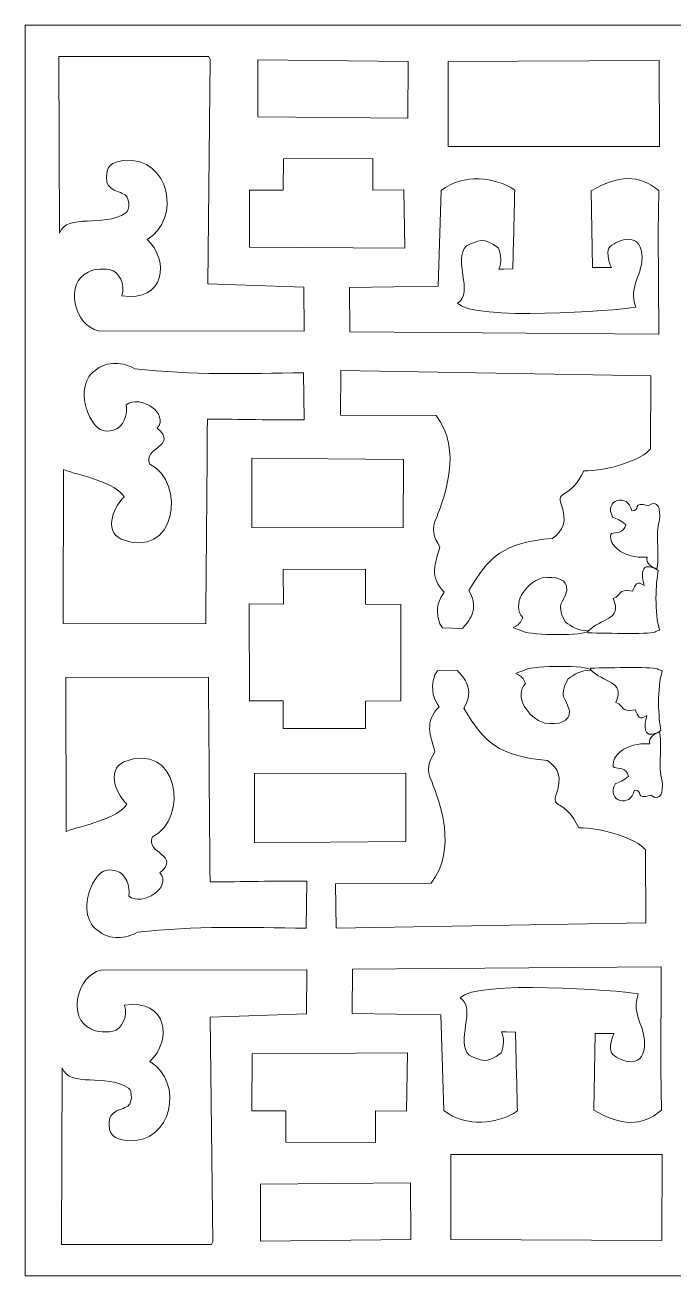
# Model space of a CAD drawing. Header units: centimetres. Extents: x 1.9 to 14.6, y 3.5 to 9.4.
# Drawn here: x 8.49 to 11.55, y 3.52 to 9.43 of the extents above; entities that cross this region are included whole.
import ezdxf

# ---------------------------------------------------------------- set-up
doc = ezdxf.new("R2010")
doc.units = ezdxf.units.CM
doc.header["$MEASUREMENT"] = 0
doc.layers.add('layer 1', color=7, linetype='Continuous')

msp = doc.modelspace()

# ---------------------------------------------------------------- linework, layer by layer
at = {"layer": 'layer 1', "color": 250, "lineweight": 9}
msp.add_open_spline([(8.48673, 9.42503), (8.48673, 9.42503), (14.61952, 9.42503), (14.61952, 9.42503), (14.61952, 9.42503), (14.61952, 9.42503), (14.61952, 3.51784), (14.61952, 3.51784), (14.61952, 3.51784), (14.61952, 3.51784), (8.48673, 3.51784), (8.48673, 3.51784), (8.48673, 3.51784), (8.48673, 3.51784), (8.48673, 9.42503), (8.48673, 9.42503)], degree=3, knots=[0, 0, 0, 0, 0.2, 0.2, 0.2, 0.2, 0.4, 0.4, 0.4, 0.4, 0.6, 0.6, 0.6, 0.6, 1, 1, 1, 1], dxfattribs=at)
at = {"layer": 'layer 1', "color": 7, "lineweight": 9}
for points, knots in [([(8.94376, 8.14618), (8.96403, 8.20404), (8.92397, 8.25668), (8.90276, 8.26491), (8.90276, 8.26491), (8.86903, 8.27799), (8.80555, 8.27348), (8.78539, 8.25753), (8.78539, 8.25753), (8.67138, 8.21152), (8.72068, 8.00389), (8.83307, 7.98088), (8.83307, 7.98088), (8.83307, 7.98088), (9.80651, 7.97949), (9.80651, 7.97949), (9.80651, 7.97949), (9.80651, 7.97949), (9.8045, 8.18658), (9.8045, 8.18658), (9.8045, 8.18658), (9.8045, 8.18658), (9.34982, 8.20338), (9.34982, 8.20338), (9.34982, 8.20338), (9.34982, 8.20338), (9.36232, 9.26387), (9.36232, 9.26387), (9.36232, 9.26387), (9.36015, 9.26801), (9.35799, 9.27215), (9.35583, 9.27629), (9.35583, 9.27629), (9.35583, 9.27629), (8.64689, 9.27624), (8.64689, 9.27624), (8.64689, 9.27624), (8.64689, 9.27624), (8.6492, 8.44186), (8.6492, 8.44186), (8.6492, 8.44186), (8.68727, 8.53976), (8.85626, 8.46523), (8.96265, 8.53799), (8.96265, 8.53799), (8.98129, 8.54918), (8.98771, 8.61675), (8.94646, 8.62987), (8.94646, 8.62987), (8.92533, 8.64204), (8.89559, 8.63829), (8.87313, 8.68217), (8.87313, 8.68217), (8.86473, 8.76608), (8.89708, 8.77746), (8.95675, 8.78611), (8.95675, 8.78611), (9.17216, 8.80127), (9.22701, 8.51025), (9.0638, 8.4116), (9.0638, 8.4116), (9.17159, 8.31424), (9.14897, 8.11536), (8.94376, 8.14618)], [0, 0, 0, 0, 0.0588235, 0.0588235, 0.0588235, 0.0588235, 0.1176471, 0.1176471, 0.1176471, 0.1176471, 0.1764706, 0.1764706, 0.1764706, 0.1764706, 0.2352941, 0.2352941, 0.2352941, 0.2352941, 0.2941176, 0.2941176, 0.2941176, 0.2941176, 0.3529412, 0.3529412, 0.3529412, 0.3529412, 0.4117647, 0.4117647, 0.4117647, 0.4117647, 0.4705882, 0.4705882, 0.4705882, 0.4705882, 0.5294118, 0.5294118, 0.5294118, 0.5294118, 0.5882353, 0.5882353, 0.5882353, 0.5882353, 0.6470588, 0.6470588, 0.6470588, 0.6470588, 0.7058824, 0.7058824, 0.7058824, 0.7058824, 0.7647059, 0.7647059, 0.7647059, 0.7647059, 0.8235294, 0.8235294, 0.8235294, 0.8235294, 0.8823529, 0.8823529, 0.8823529, 0.8823529, 1, 1, 1, 1]), ([(9.58716, 9.26099), (9.58716, 9.26099), (9.58675, 8.99182), (9.58675, 8.99182), (9.58675, 8.99182), (9.58675, 8.99182), (10.29579, 8.98561), (10.29579, 8.98561), (10.29579, 8.98561), (10.29579, 8.98561), (10.29756, 9.25346), (10.29756, 9.25346), (10.29756, 9.25346), (10.29756, 9.25346), (9.58716, 9.26099), (9.58716, 9.26099)], [0, 0, 0, 0, 0.2, 0.2, 0.2, 0.2, 0.4, 0.4, 0.4, 0.4, 0.6, 0.6, 0.6, 0.6, 1, 1, 1, 1]), ([(10.48552, 9.25247), (10.48552, 9.25247), (10.48667, 8.85136), (10.48667, 8.85136), (10.48667, 8.85136), (10.48667, 8.85136), (11.48482, 8.85103), (11.48482, 8.85103), (11.48482, 8.85103), (11.48482, 8.85103), (11.48295, 9.25768), (11.48295, 9.25768), (11.48295, 9.25768), (11.48295, 9.25768), (10.48552, 9.25247), (10.48552, 9.25247)], [0, 0, 0, 0, 0.2, 0.2, 0.2, 0.2, 0.4, 0.4, 0.4, 0.4, 0.6, 0.6, 0.6, 0.6, 1, 1, 1, 1]), ([(10.28164, 8.37053), (10.28164, 8.37053), (10.27673, 8.64649), (10.27673, 8.64649), (10.27673, 8.64649), (10.27673, 8.64649), (10.12991, 8.64588), (10.12991, 8.64588), (10.12991, 8.64588), (10.12991, 8.64588), (10.1298, 8.79445), (10.1298, 8.79445), (10.1298, 8.79445), (10.1298, 8.79445), (9.7073, 8.79255), (9.7073, 8.79255), (9.7073, 8.79255), (9.7073, 8.79255), (9.70603, 8.64591), (9.70603, 8.64591), (9.70603, 8.64591), (9.70603, 8.64591), (9.5467, 8.64591), (9.5467, 8.64591), (9.5467, 8.64591), (9.5467, 8.64591), (9.54726, 8.37664), (9.54726, 8.37664), (9.54726, 8.37664), (9.54726, 8.37664), (10.28164, 8.37053), (10.28164, 8.37053)], [0, 0, 0, 0, 0.1111111, 0.1111111, 0.1111111, 0.1111111, 0.2222222, 0.2222222, 0.2222222, 0.2222222, 0.3333333, 0.3333333, 0.3333333, 0.3333333, 0.4444444, 0.4444444, 0.4444444, 0.4444444, 0.5555556, 0.5555556, 0.5555556, 0.5555556, 0.6666667, 0.6666667, 0.6666667, 0.6666667, 0.7777778, 0.7777778, 0.7777778, 0.7777778, 1, 1, 1, 1]), ([(10.45344, 8.6437), (10.45344, 8.6437), (10.4385, 8.19212), (10.4385, 8.19212), (10.4385, 8.19212), (10.4385, 8.19212), (10.02055, 8.18541), (10.02055, 8.18541), (10.02055, 8.18541), (10.02055, 8.18541), (10.02117, 7.97689), (10.02117, 7.97689), (10.02117, 7.97689), (10.02117, 7.97689), (11.48085, 7.96525), (11.48085, 7.96525), (11.48085, 7.96525), (11.48085, 7.96525), (11.47853, 8.44829), (11.47853, 8.44829), (11.47853, 8.44829), (11.47853, 8.44829), (11.48135, 8.64283), (11.48135, 8.64283), (11.48135, 8.64283), (11.38539, 8.72188), (11.29205, 8.71635), (11.16183, 8.64211), (11.16183, 8.64211), (11.16183, 8.64211), (11.16785, 8.27965), (11.16785, 8.27965), (11.16785, 8.27965), (11.16785, 8.27965), (11.25734, 8.28011), (11.25734, 8.28011), (11.25734, 8.28011), (11.242, 8.31113), (11.23204, 8.36433), (11.25178, 8.3794), (11.25178, 8.3794), (11.29325, 8.41536), (11.3918, 8.44479), (11.40126, 8.34515), (11.40126, 8.34515), (11.41071, 8.24552), (11.33504, 8.19668), (11.37212, 8.0923), (11.37212, 8.0923), (11.27742, 8.07649), (10.60374, 8.02525), (10.53092, 8.11147), (10.53092, 8.11147), (10.60985, 8.16146), (10.50546, 8.3194), (10.57271, 8.38183), (10.57271, 8.38183), (10.62785, 8.40759), (10.65446, 8.42609), (10.72453, 8.371), (10.72453, 8.371), (10.73543, 8.33803), (10.74104, 8.30505), (10.72559, 8.27207), (10.72559, 8.27207), (10.72768, 8.27211), (10.74556, 8.27213), (10.74765, 8.27217), (10.74765, 8.27217), (10.74765, 8.27217), (10.79154, 8.27295), (10.79154, 8.27295), (10.79154, 8.27295), (10.79466, 8.39727), (10.79777, 8.52158), (10.80088, 8.6459), (10.80088, 8.6459), (10.70526, 8.70857), (10.55962, 8.72503), (10.45344, 8.6437)], [0, 0, 0, 0, 0.047619, 0.047619, 0.047619, 0.047619, 0.0952381, 0.0952381, 0.0952381, 0.0952381, 0.1428571, 0.1428571, 0.1428571, 0.1428571, 0.1904762, 0.1904762, 0.1904762, 0.1904762, 0.2380952, 0.2380952, 0.2380952, 0.2380952, 0.2857143, 0.2857143, 0.2857143, 0.2857143, 0.3333333, 0.3333333, 0.3333333, 0.3333333, 0.3809524, 0.3809524, 0.3809524, 0.3809524, 0.4285714, 0.4285714, 0.4285714, 0.4285714, 0.4761905, 0.4761905, 0.4761905, 0.4761905, 0.5238095, 0.5238095, 0.5238095, 0.5238095, 0.5714286, 0.5714286, 0.5714286, 0.5714286, 0.6190476, 0.6190476, 0.6190476, 0.6190476, 0.6666667, 0.6666667, 0.6666667, 0.6666667, 0.7142857, 0.7142857, 0.7142857, 0.7142857, 0.7619048, 0.7619048, 0.7619048, 0.7619048, 0.8095238, 0.8095238, 0.8095238, 0.8095238, 0.8571429, 0.8571429, 0.8571429, 0.8571429, 0.9047619, 0.9047619, 0.9047619, 0.9047619, 1, 1, 1, 1]), ([(8.81166, 7.78931), (8.78398, 7.76948), (8.73517, 7.69532), (8.79356, 7.57299), (8.79356, 7.57299), (8.82469, 7.51292), (8.85592, 7.49961), (8.90405, 7.51129), (8.90405, 7.51129), (8.95218, 7.52297), (8.97329, 7.58671), (8.96475, 7.63189), (8.96475, 7.63189), (9.03069, 7.68225), (9.17143, 7.58922), (9.111, 7.52157), (9.111, 7.52157), (9.21457, 7.4363), (9.04089, 7.43069), (9.07639, 7.35156), (9.07639, 7.35156), (9.25169, 7.26744), (9.19899, 6.89329), (8.94173, 6.99784), (8.94173, 6.99784), (8.85134, 7.03639), (8.91511, 7.16548), (8.95501, 7.19527), (8.95501, 7.19527), (8.92183, 7.26487), (8.74202, 7.2985), (8.66906, 7.32549), (8.66906, 7.32549), (8.66906, 7.32549), (8.66746, 6.59833), (8.66746, 6.59833), (8.66746, 6.59833), (8.66746, 6.59833), (9.34075, 6.59713), (9.34075, 6.59713), (9.34075, 6.59713), (9.3434, 6.91921), (9.34602, 7.24137), (9.34865, 7.56343), (9.34865, 7.56343), (9.50178, 7.5649), (9.65447, 7.55831), (9.8065, 7.56101), (9.8065, 7.56101), (9.8065, 7.56101), (9.80273, 7.7832), (9.80273, 7.7832), (9.80273, 7.7832), (9.53243, 7.77839), (9.27677, 7.77137), (9.00563, 7.80201), (9.00563, 7.80201), (8.95187, 7.83041), (8.87898, 7.84562), (8.81166, 7.78931)], [0, 0, 0, 0, 0.0625, 0.0625, 0.0625, 0.0625, 0.125, 0.125, 0.125, 0.125, 0.1875, 0.1875, 0.1875, 0.1875, 0.25, 0.25, 0.25, 0.25, 0.3125, 0.3125, 0.3125, 0.3125, 0.375, 0.375, 0.375, 0.375, 0.4375, 0.4375, 0.4375, 0.4375, 0.5, 0.5, 0.5, 0.5, 0.5625, 0.5625, 0.5625, 0.5625, 0.625, 0.625, 0.625, 0.625, 0.6875, 0.6875, 0.6875, 0.6875, 0.75, 0.75, 0.75, 0.75, 0.8125, 0.8125, 0.8125, 0.8125, 0.875, 0.875, 0.875, 0.875, 1, 1, 1, 1]), ([(9.97967, 7.79303), (9.97967, 7.79303), (9.97724, 7.58333), (9.97724, 7.58333), (9.97724, 7.58333), (9.97724, 7.58333), (10.42912, 7.58144), (10.42912, 7.58144), (10.42912, 7.58144), (10.55448, 7.41558), (10.46952, 7.20293), (10.43187, 7.10041), (10.43187, 7.10041), (10.40474, 7.04296), (10.4171, 7.00862), (10.44721, 6.96102), (10.44721, 6.96102), (10.42522, 6.88256), (10.39575, 6.81861), (10.4668, 6.74754), (10.4668, 6.74754), (10.44631, 6.71455), (10.4212, 6.67749), (10.4464, 6.59678), (10.4464, 6.59678), (10.4464, 6.59678), (10.45927, 6.57818), (10.45927, 6.57818), (10.45927, 6.57818), (10.45927, 6.57818), (10.55314, 6.5759), (10.55314, 6.5759), (10.55314, 6.5759), (10.58, 6.60756), (10.63886, 6.66273), (10.58379, 6.7543), (10.58379, 6.7543), (10.6786, 6.91517), (10.74592, 6.98098), (10.97848, 7.00104), (10.97848, 7.00104), (11.02942, 7.03812), (11.05171, 7.07415), (11.01709, 7.17195), (11.01709, 7.17195), (11.00463, 7.22864), (11.06277, 7.18639), (11.1266, 7.31992), (11.1266, 7.31992), (11.23593, 7.31759), (11.40058, 7.37002), (11.44175, 7.42381), (11.44175, 7.42381), (11.44171, 7.4259), (11.44168, 7.42799), (11.44164, 7.43008), (11.44164, 7.43008), (11.44164, 7.43008), (11.44347, 7.76849), (11.44347, 7.76849), (11.44347, 7.76849), (11.44347, 7.76849), (9.97967, 7.79303), (9.97967, 7.79303)], [0, 0, 0, 0, 0.0588235, 0.0588235, 0.0588235, 0.0588235, 0.1176471, 0.1176471, 0.1176471, 0.1176471, 0.1764706, 0.1764706, 0.1764706, 0.1764706, 0.2352941, 0.2352941, 0.2352941, 0.2352941, 0.2941176, 0.2941176, 0.2941176, 0.2941176, 0.3529412, 0.3529412, 0.3529412, 0.3529412, 0.4117647, 0.4117647, 0.4117647, 0.4117647, 0.4705882, 0.4705882, 0.4705882, 0.4705882, 0.5294118, 0.5294118, 0.5294118, 0.5294118, 0.5882353, 0.5882353, 0.5882353, 0.5882353, 0.6470588, 0.6470588, 0.6470588, 0.6470588, 0.7058824, 0.7058824, 0.7058824, 0.7058824, 0.7647059, 0.7647059, 0.7647059, 0.7647059, 0.8235294, 0.8235294, 0.8235294, 0.8235294, 0.8823529, 0.8823529, 0.8823529, 0.8823529, 1, 1, 1, 1]), ([(9.55898, 7.37897), (9.55898, 7.37897), (9.5585, 7.05272), (9.5585, 7.05272), (9.5585, 7.05272), (9.5585, 7.05272), (10.27393, 7.05094), (10.27393, 7.05094), (10.27393, 7.05094), (10.27393, 7.05094), (10.2743, 7.37287), (10.2743, 7.37287), (10.2743, 7.37287), (10.2743, 7.37287), (9.55898, 7.37897), (9.55898, 7.37897)], [0, 0, 0, 0, 0.2, 0.2, 0.2, 0.2, 0.4, 0.4, 0.4, 0.4, 0.6, 0.6, 0.6, 0.6, 1, 1, 1, 1]), ([(11.43127, 7.15497), (11.35346, 7.18038), (11.39762, 7.12715), (11.35362, 7.13099), (11.35362, 7.13099), (11.33852, 7.21644), (11.21626, 7.18581), (11.26425, 7.09939), (11.26425, 7.09939), (11.28324, 7.09505), (11.30111, 7.08586), (11.32521, 7.06604), (11.32521, 7.06604), (11.31593, 7.02308), (11.27678, 7.02834), (11.25833, 7.02409), (11.25833, 7.02409), (11.24991, 7.02216), (11.25209, 7.00541), (11.25953, 6.98118), (11.25953, 6.98118), (11.27079, 6.96537), (11.30292, 6.9058), (11.42641, 6.91253), (11.42641, 6.91253), (11.41842, 6.88199), (11.44837, 6.86474), (11.47279, 6.85572), (11.47279, 6.85572), (11.48718, 6.95169), (11.46178, 7.01165), (11.48535, 7.08782), (11.48535, 7.08782), (11.48926, 7.13801), (11.47967, 7.18811), (11.43127, 7.15497)], [0, 0, 0, 0, 0.1, 0.1, 0.1, 0.1, 0.2, 0.2, 0.2, 0.2, 0.3, 0.3, 0.3, 0.3, 0.4, 0.4, 0.4, 0.4, 0.5, 0.5, 0.5, 0.5, 0.6, 0.6, 0.6, 0.6, 0.7, 0.7, 0.7, 0.7, 0.8, 0.8, 0.8, 0.8, 1, 1, 1, 1]), ([(9.70649, 6.85446), (9.70649, 6.85446), (9.708, 6.69055), (9.708, 6.69055), (9.708, 6.69055), (9.708, 6.69055), (9.54608, 6.69199), (9.54608, 6.69199), (9.54608, 6.69199), (9.54608, 6.69199), (9.54669, 6.2338), (9.54669, 6.2338), (9.54669, 6.2338), (9.54669, 6.2338), (9.70617, 6.23379), (9.70617, 6.23379), (9.70617, 6.23379), (9.70617, 6.23379), (9.70714, 6.10259), (9.70714, 6.10259), (9.70714, 6.10259), (9.70714, 6.10259), (10.09614, 6.1024), (10.09614, 6.1024), (10.09614, 6.1024), (10.09614, 6.1024), (10.09622, 6.23215), (10.09622, 6.23215), (10.09622, 6.23215), (10.09622, 6.23215), (10.26302, 6.23449), (10.26302, 6.23449), (10.26302, 6.23449), (10.26302, 6.23449), (10.26262, 6.68937), (10.26262, 6.68937), (10.26262, 6.68937), (10.26262, 6.68937), (10.09631, 6.68957), (10.09631, 6.68957), (10.09631, 6.68957), (10.09631, 6.68957), (10.09529, 6.85524), (10.09529, 6.85524), (10.09529, 6.85524), (10.09529, 6.85524), (9.70649, 6.85446), (9.70649, 6.85446)], [0, 0, 0, 0, 0.0769231, 0.0769231, 0.0769231, 0.0769231, 0.1538462, 0.1538462, 0.1538462, 0.1538462, 0.2307692, 0.2307692, 0.2307692, 0.2307692, 0.3076923, 0.3076923, 0.3076923, 0.3076923, 0.3846154, 0.3846154, 0.3846154, 0.3846154, 0.4615385, 0.4615385, 0.4615385, 0.4615385, 0.5384615, 0.5384615, 0.5384615, 0.5384615, 0.6153846, 0.6153846, 0.6153846, 0.6153846, 0.6923077, 0.6923077, 0.6923077, 0.6923077, 0.7692308, 0.7692308, 0.7692308, 0.7692308, 0.8461538, 0.8461538, 0.8461538, 0.8461538, 1, 1, 1, 1]), ([(11.41277, 6.77829), (11.37741, 6.80231), (11.37046, 6.7831), (11.35662, 6.75174), (11.35662, 6.75174), (11.28282, 6.76446), (11.31033, 6.73215), (11.26579, 6.71773), (11.26579, 6.71773), (11.31226, 6.61102), (11.20386, 6.62604), (11.14661, 6.5609), (11.14661, 6.5609), (11.14661, 6.55881), (11.14661, 6.55672), (11.14661, 6.55463), (11.14661, 6.55463), (11.24134, 6.5535), (11.45997, 6.54639), (11.46653, 6.5609), (11.46653, 6.5609), (11.47279, 6.56299), (11.47906, 6.56508), (11.48535, 6.56718), (11.48535, 6.56718), (11.45974, 6.64801), (11.46672, 6.79249), (11.47906, 6.84946), (11.47906, 6.84946), (11.39101, 6.90244), (11.39931, 6.82519), (11.41277, 6.77829)], [0, 0, 0, 0, 0.1111111, 0.1111111, 0.1111111, 0.1111111, 0.2222222, 0.2222222, 0.2222222, 0.2222222, 0.3333333, 0.3333333, 0.3333333, 0.3333333, 0.4444444, 0.4444444, 0.4444444, 0.4444444, 0.5555556, 0.5555556, 0.5555556, 0.5555556, 0.6666667, 0.6666667, 0.6666667, 0.6666667, 0.7777778, 0.7777778, 0.7777778, 0.7777778, 1, 1, 1, 1]), ([(10.92972, 6.81445), (10.84935, 6.7905), (10.78333, 6.6857), (10.83924, 6.62694), (10.83924, 6.62694), (10.82236, 6.59189), (10.8103, 6.58801), (10.7937, 6.57972), (10.7937, 6.57972), (10.79997, 6.57554), (10.83361, 6.56591), (10.83988, 6.56173), (10.83988, 6.56173), (10.88037, 6.54314), (11.13336, 6.53861), (11.14956, 6.56422), (11.14956, 6.56422), (11.0989, 6.56443), (11.06961, 6.58624), (11.03997, 6.60481), (11.03997, 6.60481), (10.99031, 6.69875), (11.03166, 6.68919), (11.04624, 6.75536), (11.04624, 6.75536), (11.05064, 6.81203), (10.99569, 6.82214), (10.92972, 6.81445)], [0, 0, 0, 0, 0.125, 0.125, 0.125, 0.125, 0.25, 0.25, 0.25, 0.25, 0.375, 0.375, 0.375, 0.375, 0.5, 0.5, 0.5, 0.5, 0.625, 0.625, 0.625, 0.625, 0.75, 0.75, 0.75, 0.75, 1, 1, 1, 1]), ([(10.94216, 6.12843), (10.86179, 6.15238), (10.79576, 6.25717), (10.85168, 6.31594), (10.85168, 6.31594), (10.8348, 6.35099), (10.82273, 6.35487), (10.80614, 6.36315), (10.80614, 6.36315), (10.8124, 6.36733), (10.84605, 6.37697), (10.85232, 6.38115), (10.85232, 6.38115), (10.89281, 6.39973), (11.14579, 6.40427), (11.16199, 6.37866), (11.16199, 6.37866), (11.11134, 6.37845), (11.08205, 6.35663), (11.05241, 6.33806), (11.05241, 6.33806), (11.00275, 6.24413), (11.04409, 6.25369), (11.05868, 6.18752), (11.05868, 6.18752), (11.06308, 6.13084), (11.00813, 6.12073), (10.94216, 6.12843)], [0, 0, 0, 0, 0.125, 0.125, 0.125, 0.125, 0.25, 0.25, 0.25, 0.25, 0.375, 0.375, 0.375, 0.375, 0.5, 0.5, 0.5, 0.5, 0.625, 0.625, 0.625, 0.625, 0.75, 0.75, 0.75, 0.75, 1, 1, 1, 1]), ([(11.42521, 6.16459), (11.38984, 6.14056), (11.38289, 6.15977), (11.36905, 6.19113), (11.36905, 6.19113), (11.29526, 6.17842), (11.32277, 6.21072), (11.27823, 6.22514), (11.27823, 6.22514), (11.32469, 6.33185), (11.2163, 6.31684), (11.15904, 6.38198), (11.15904, 6.38198), (11.15904, 6.38407), (11.15904, 6.38616), (11.15904, 6.38825), (11.15904, 6.38825), (11.25378, 6.38937), (11.47241, 6.39649), (11.47896, 6.38198), (11.47896, 6.38198), (11.48523, 6.37989), (11.4915, 6.3778), (11.49778, 6.37569), (11.49778, 6.37569), (11.47217, 6.29486), (11.47915, 6.15039), (11.4915, 6.09342), (11.4915, 6.09342), (11.40345, 6.04044), (11.41175, 6.11768), (11.42521, 6.16459)], [0, 0, 0, 0, 0.1111111, 0.1111111, 0.1111111, 0.1111111, 0.2222222, 0.2222222, 0.2222222, 0.2222222, 0.3333333, 0.3333333, 0.3333333, 0.3333333, 0.4444444, 0.4444444, 0.4444444, 0.4444444, 0.5555556, 0.5555556, 0.5555556, 0.5555556, 0.6666667, 0.6666667, 0.6666667, 0.6666667, 0.7777778, 0.7777778, 0.7777778, 0.7777778, 1, 1, 1, 1]), ([(8.8241, 5.15356), (8.79642, 5.1734), (8.74761, 5.24755), (8.80599, 5.36988), (8.80599, 5.36988), (8.83712, 5.42996), (8.86835, 5.44326), (8.91648, 5.43158), (8.91648, 5.43158), (8.96461, 5.41991), (8.98573, 5.35616), (8.97719, 5.31099), (8.97719, 5.31099), (9.04313, 5.26063), (9.18387, 5.35366), (9.12344, 5.4213), (9.12344, 5.4213), (9.22701, 5.50658), (9.05333, 5.51219), (9.08883, 5.59132), (9.08883, 5.59132), (9.26412, 5.67543), (9.21143, 6.04958), (8.95417, 5.94503), (8.95417, 5.94503), (8.86377, 5.90648), (8.92754, 5.7774), (8.96745, 5.74761), (8.96745, 5.74761), (8.93427, 5.67801), (8.75446, 5.64437), (8.6815, 5.61739), (8.6815, 5.61739), (8.6815, 5.61739), (8.67989, 6.34454), (8.67989, 6.34454), (8.67989, 6.34454), (8.67989, 6.34454), (9.35319, 6.34574), (9.35319, 6.34574), (9.35319, 6.34574), (9.35583, 6.02366), (9.35846, 5.7015), (9.36109, 5.37944), (9.36109, 5.37944), (9.51421, 5.37798), (9.6669, 5.38457), (9.81894, 5.38186), (9.81894, 5.38186), (9.81894, 5.38186), (9.81516, 5.15967), (9.81516, 5.15967), (9.81516, 5.15967), (9.54486, 5.16448), (9.2892, 5.17151), (9.01807, 5.14086), (9.01807, 5.14086), (8.9643, 5.11247), (8.89141, 5.09725), (8.8241, 5.15356)], [0, 0, 0, 0, 0.0625, 0.0625, 0.0625, 0.0625, 0.125, 0.125, 0.125, 0.125, 0.1875, 0.1875, 0.1875, 0.1875, 0.25, 0.25, 0.25, 0.25, 0.3125, 0.3125, 0.3125, 0.3125, 0.375, 0.375, 0.375, 0.375, 0.4375, 0.4375, 0.4375, 0.4375, 0.5, 0.5, 0.5, 0.5, 0.5625, 0.5625, 0.5625, 0.5625, 0.625, 0.625, 0.625, 0.625, 0.6875, 0.6875, 0.6875, 0.6875, 0.75, 0.75, 0.75, 0.75, 0.8125, 0.8125, 0.8125, 0.8125, 0.875, 0.875, 0.875, 0.875, 1, 1, 1, 1]), ([(9.95623, 5.16042), (9.95623, 5.16042), (9.95379, 5.37012), (9.95379, 5.37012), (9.95379, 5.37012), (9.95379, 5.37012), (10.40567, 5.37201), (10.40567, 5.37201), (10.40567, 5.37201), (10.53103, 5.53787), (10.44607, 5.75052), (10.40842, 5.85304), (10.40842, 5.85304), (10.3813, 5.91049), (10.39366, 5.94484), (10.42377, 5.99243), (10.42377, 5.99243), (10.40177, 6.07089), (10.3723, 6.13485), (10.44335, 6.20592), (10.44335, 6.20592), (10.42286, 6.23891), (10.39776, 6.27597), (10.42296, 6.35667), (10.42296, 6.35667), (10.42296, 6.35667), (10.43583, 6.37527), (10.43583, 6.37527), (10.43583, 6.37527), (10.43583, 6.37527), (10.5297, 6.37756), (10.5297, 6.37756), (10.5297, 6.37756), (10.55656, 6.34589), (10.61542, 6.29073), (10.56035, 6.19915), (10.56035, 6.19915), (10.65515, 6.03828), (10.72248, 5.97247), (10.95504, 5.95241), (10.95504, 5.95241), (11.00598, 5.91534), (11.02827, 5.87931), (10.99365, 5.7815), (10.99365, 5.7815), (10.98118, 5.72481), (11.03933, 5.76706), (11.10315, 5.63353), (11.10315, 5.63353), (11.21248, 5.63587), (11.37714, 5.58343), (11.41831, 5.52965), (11.41831, 5.52965), (11.41827, 5.52756), (11.41823, 5.52547), (11.41819, 5.52338), (11.41819, 5.52338), (11.41819, 5.52338), (11.42003, 5.18497), (11.42003, 5.18497), (11.42003, 5.18497), (11.42003, 5.18497), (9.95623, 5.16042), (9.95623, 5.16042)], [0, 0, 0, 0, 0.0588235, 0.0588235, 0.0588235, 0.0588235, 0.1176471, 0.1176471, 0.1176471, 0.1176471, 0.1764706, 0.1764706, 0.1764706, 0.1764706, 0.2352941, 0.2352941, 0.2352941, 0.2352941, 0.2941176, 0.2941176, 0.2941176, 0.2941176, 0.3529412, 0.3529412, 0.3529412, 0.3529412, 0.4117647, 0.4117647, 0.4117647, 0.4117647, 0.4705882, 0.4705882, 0.4705882, 0.4705882, 0.5294118, 0.5294118, 0.5294118, 0.5294118, 0.5882353, 0.5882353, 0.5882353, 0.5882353, 0.6470588, 0.6470588, 0.6470588, 0.6470588, 0.7058824, 0.7058824, 0.7058824, 0.7058824, 0.7647059, 0.7647059, 0.7647059, 0.7647059, 0.8235294, 0.8235294, 0.8235294, 0.8235294, 0.8823529, 0.8823529, 0.8823529, 0.8823529, 1, 1, 1, 1]), ([(11.4437, 5.78791), (11.36589, 5.76249), (11.41006, 5.81573), (11.36606, 5.81189), (11.36606, 5.81189), (11.35096, 5.72643), (11.2287, 5.75707), (11.27669, 5.84348), (11.27669, 5.84348), (11.29567, 5.84783), (11.31355, 5.85702), (11.33765, 5.87683), (11.33765, 5.87683), (11.32837, 5.9198), (11.28921, 5.91453), (11.27076, 5.91879), (11.27076, 5.91879), (11.26234, 5.92071), (11.26452, 5.93746), (11.27196, 5.96169), (11.27196, 5.96169), (11.28323, 5.97751), (11.31536, 6.03707), (11.43884, 6.03034), (11.43884, 6.03034), (11.43085, 6.06089), (11.46081, 6.07814), (11.48523, 6.08715), (11.48523, 6.08715), (11.49962, 5.99119), (11.47422, 5.93122), (11.49778, 5.85506), (11.49778, 5.85506), (11.5017, 5.80486), (11.49211, 5.75477), (11.4437, 5.78791)], [0, 0, 0, 0, 0.1, 0.1, 0.1, 0.1, 0.2, 0.2, 0.2, 0.2, 0.3, 0.3, 0.3, 0.3, 0.4, 0.4, 0.4, 0.4, 0.5, 0.5, 0.5, 0.5, 0.6, 0.6, 0.6, 0.6, 0.7, 0.7, 0.7, 0.7, 0.8, 0.8, 0.8, 0.8, 1, 1, 1, 1]), ([(9.57142, 5.5639), (9.57142, 5.5639), (9.57094, 5.89015), (9.57094, 5.89015), (9.57094, 5.89015), (9.57094, 5.89015), (10.28637, 5.89193), (10.28637, 5.89193), (10.28637, 5.89193), (10.28637, 5.89193), (10.28673, 5.57), (10.28673, 5.57), (10.28673, 5.57), (10.28673, 5.57), (9.57142, 5.5639), (9.57142, 5.5639)], [0, 0, 0, 0, 0.2, 0.2, 0.2, 0.2, 0.4, 0.4, 0.4, 0.4, 0.6, 0.6, 0.6, 0.6, 1, 1, 1, 1]), ([(8.95619, 4.79669), (8.97646, 4.73883), (8.93641, 4.6862), (8.9152, 4.67796), (8.9152, 4.67796), (8.88147, 4.66488), (8.81799, 4.66939), (8.79783, 4.68534), (8.79783, 4.68534), (8.68381, 4.73135), (8.73312, 4.93899), (8.8455, 4.96199), (8.8455, 4.96199), (8.8455, 4.96199), (9.81895, 4.96338), (9.81895, 4.96338), (9.81895, 4.96338), (9.81895, 4.96338), (9.81694, 4.7563), (9.81694, 4.7563), (9.81694, 4.7563), (9.81694, 4.7563), (9.36226, 4.7395), (9.36226, 4.7395), (9.36226, 4.7395), (9.36226, 4.7395), (9.37475, 3.67901), (9.37475, 3.67901), (9.37475, 3.67901), (9.37259, 3.67486), (9.37043, 3.67072), (9.36826, 3.66658), (9.36826, 3.66658), (9.36826, 3.66658), (8.65933, 3.66664), (8.65933, 3.66664), (8.65933, 3.66664), (8.65933, 3.66664), (8.66163, 4.50101), (8.66163, 4.50101), (8.66163, 4.50101), (8.6997, 4.40311), (8.86869, 4.47764), (8.97509, 4.40488), (8.97509, 4.40488), (8.99373, 4.3937), (9.00014, 4.32613), (8.9589, 4.313), (8.9589, 4.313), (8.93776, 4.30084), (8.90802, 4.30458), (8.88557, 4.26071), (8.88557, 4.26071), (8.87717, 4.17679), (8.90952, 4.16541), (8.96919, 4.15676), (8.96919, 4.15676), (9.18459, 4.1416), (9.23944, 4.43262), (9.07623, 4.53127), (9.07623, 4.53127), (9.18403, 4.62864), (9.1614, 4.82752), (8.95619, 4.79669)], [0, 0, 0, 0, 0.0588235, 0.0588235, 0.0588235, 0.0588235, 0.1176471, 0.1176471, 0.1176471, 0.1176471, 0.1764706, 0.1764706, 0.1764706, 0.1764706, 0.2352941, 0.2352941, 0.2352941, 0.2352941, 0.2941176, 0.2941176, 0.2941176, 0.2941176, 0.3529412, 0.3529412, 0.3529412, 0.3529412, 0.4117647, 0.4117647, 0.4117647, 0.4117647, 0.4705882, 0.4705882, 0.4705882, 0.4705882, 0.5294118, 0.5294118, 0.5294118, 0.5294118, 0.5882353, 0.5882353, 0.5882353, 0.5882353, 0.6470588, 0.6470588, 0.6470588, 0.6470588, 0.7058824, 0.7058824, 0.7058824, 0.7058824, 0.7647059, 0.7647059, 0.7647059, 0.7647059, 0.8235294, 0.8235294, 0.8235294, 0.8235294, 0.8823529, 0.8823529, 0.8823529, 0.8823529, 1, 1, 1, 1]), ([(10.46588, 4.29917), (10.46588, 4.29917), (10.45094, 4.75075), (10.45094, 4.75075), (10.45094, 4.75075), (10.45094, 4.75075), (10.03299, 4.75746), (10.03299, 4.75746), (10.03299, 4.75746), (10.03299, 4.75746), (10.0336, 4.96598), (10.0336, 4.96598), (10.0336, 4.96598), (10.0336, 4.96598), (11.49329, 4.97763), (11.49329, 4.97763), (11.49329, 4.97763), (11.49329, 4.97763), (11.49097, 4.49459), (11.49097, 4.49459), (11.49097, 4.49459), (11.49097, 4.49459), (11.49379, 4.30005), (11.49379, 4.30005), (11.49379, 4.30005), (11.39783, 4.221), (11.30448, 4.22653), (11.17426, 4.30077), (11.17426, 4.30077), (11.17426, 4.30077), (11.18028, 4.66323), (11.18028, 4.66323), (11.18028, 4.66323), (11.18028, 4.66323), (11.26978, 4.66276), (11.26978, 4.66276), (11.26978, 4.66276), (11.25443, 4.63175), (11.24447, 4.57855), (11.26421, 4.56347), (11.26421, 4.56347), (11.30569, 4.52752), (11.40424, 4.49809), (11.41369, 4.59772), (11.41369, 4.59772), (11.42314, 4.69736), (11.34748, 4.7462), (11.38456, 4.85057), (11.38456, 4.85057), (11.28985, 4.86638), (10.61617, 4.91762), (10.54335, 4.8314), (10.54335, 4.8314), (10.62229, 4.78141), (10.51789, 4.62348), (10.58515, 4.56105), (10.58515, 4.56105), (10.64029, 4.53528), (10.66689, 4.51678), (10.73696, 4.57188), (10.73696, 4.57188), (10.74787, 4.60484), (10.75348, 4.63783), (10.73803, 4.6708), (10.73803, 4.6708), (10.74012, 4.67076), (10.75799, 4.67074), (10.76008, 4.67071), (10.76008, 4.67071), (10.76008, 4.67071), (10.80397, 4.66993), (10.80397, 4.66993), (10.80397, 4.66993), (10.8071, 4.54561), (10.81021, 4.42129), (10.81332, 4.29698), (10.81332, 4.29698), (10.71769, 4.2343), (10.57206, 4.21785), (10.46588, 4.29917)], [0, 0, 0, 0, 0.047619, 0.047619, 0.047619, 0.047619, 0.0952381, 0.0952381, 0.0952381, 0.0952381, 0.1428571, 0.1428571, 0.1428571, 0.1428571, 0.1904762, 0.1904762, 0.1904762, 0.1904762, 0.2380952, 0.2380952, 0.2380952, 0.2380952, 0.2857143, 0.2857143, 0.2857143, 0.2857143, 0.3333333, 0.3333333, 0.3333333, 0.3333333, 0.3809524, 0.3809524, 0.3809524, 0.3809524, 0.4285714, 0.4285714, 0.4285714, 0.4285714, 0.4761905, 0.4761905, 0.4761905, 0.4761905, 0.5238095, 0.5238095, 0.5238095, 0.5238095, 0.5714286, 0.5714286, 0.5714286, 0.5714286, 0.6190476, 0.6190476, 0.6190476, 0.6190476, 0.6666667, 0.6666667, 0.6666667, 0.6666667, 0.7142857, 0.7142857, 0.7142857, 0.7142857, 0.7619048, 0.7619048, 0.7619048, 0.7619048, 0.8095238, 0.8095238, 0.8095238, 0.8095238, 0.8571429, 0.8571429, 0.8571429, 0.8571429, 0.9047619, 0.9047619, 0.9047619, 0.9047619, 1, 1, 1, 1]), ([(10.29408, 4.57235), (10.29408, 4.57235), (10.28917, 4.29639), (10.28917, 4.29639), (10.28917, 4.29639), (10.28917, 4.29639), (10.14234, 4.297), (10.14234, 4.297), (10.14234, 4.297), (10.14234, 4.297), (10.14223, 4.14843), (10.14223, 4.14843), (10.14223, 4.14843), (10.14223, 4.14843), (9.71974, 4.15033), (9.71974, 4.15033), (9.71974, 4.15033), (9.71974, 4.15033), (9.71846, 4.29697), (9.71846, 4.29697), (9.71846, 4.29697), (9.71846, 4.29697), (9.55913, 4.29697), (9.55913, 4.29697), (9.55913, 4.29697), (9.55913, 4.29697), (9.5597, 4.56623), (9.5597, 4.56623), (9.5597, 4.56623), (9.5597, 4.56623), (10.29408, 4.57235), (10.29408, 4.57235)], [0, 0, 0, 0, 0.1111111, 0.1111111, 0.1111111, 0.1111111, 0.2222222, 0.2222222, 0.2222222, 0.2222222, 0.3333333, 0.3333333, 0.3333333, 0.3333333, 0.4444444, 0.4444444, 0.4444444, 0.4444444, 0.5555556, 0.5555556, 0.5555556, 0.5555556, 0.6666667, 0.6666667, 0.6666667, 0.6666667, 0.7777778, 0.7777778, 0.7777778, 0.7777778, 1, 1, 1, 1]), ([(10.49796, 3.6904), (10.49796, 3.6904), (10.49911, 4.09152), (10.49911, 4.09152), (10.49911, 4.09152), (10.49911, 4.09152), (11.49726, 4.09184), (11.49726, 4.09184), (11.49726, 4.09184), (11.49726, 4.09184), (11.49539, 3.68519), (11.49539, 3.68519), (11.49539, 3.68519), (11.49539, 3.68519), (10.49796, 3.6904), (10.49796, 3.6904)], [0, 0, 0, 0, 0.2, 0.2, 0.2, 0.2, 0.4, 0.4, 0.4, 0.4, 0.6, 0.6, 0.6, 0.6, 1, 1, 1, 1]), ([(9.59959, 3.68188), (9.59959, 3.68188), (9.59918, 3.95106), (9.59918, 3.95106), (9.59918, 3.95106), (9.59918, 3.95106), (10.30823, 3.95727), (10.30823, 3.95727), (10.30823, 3.95727), (10.30823, 3.95727), (10.31, 3.68942), (10.31, 3.68942), (10.31, 3.68942), (10.31, 3.68942), (9.59959, 3.68188), (9.59959, 3.68188)], [0, 0, 0, 0, 0.2, 0.2, 0.2, 0.2, 0.4, 0.4, 0.4, 0.4, 0.6, 0.6, 0.6, 0.6, 1, 1, 1, 1])]:
    msp.add_open_spline(points, degree=3, knots=knots, dxfattribs=at)

doc.saveas('drawing.dxf')
